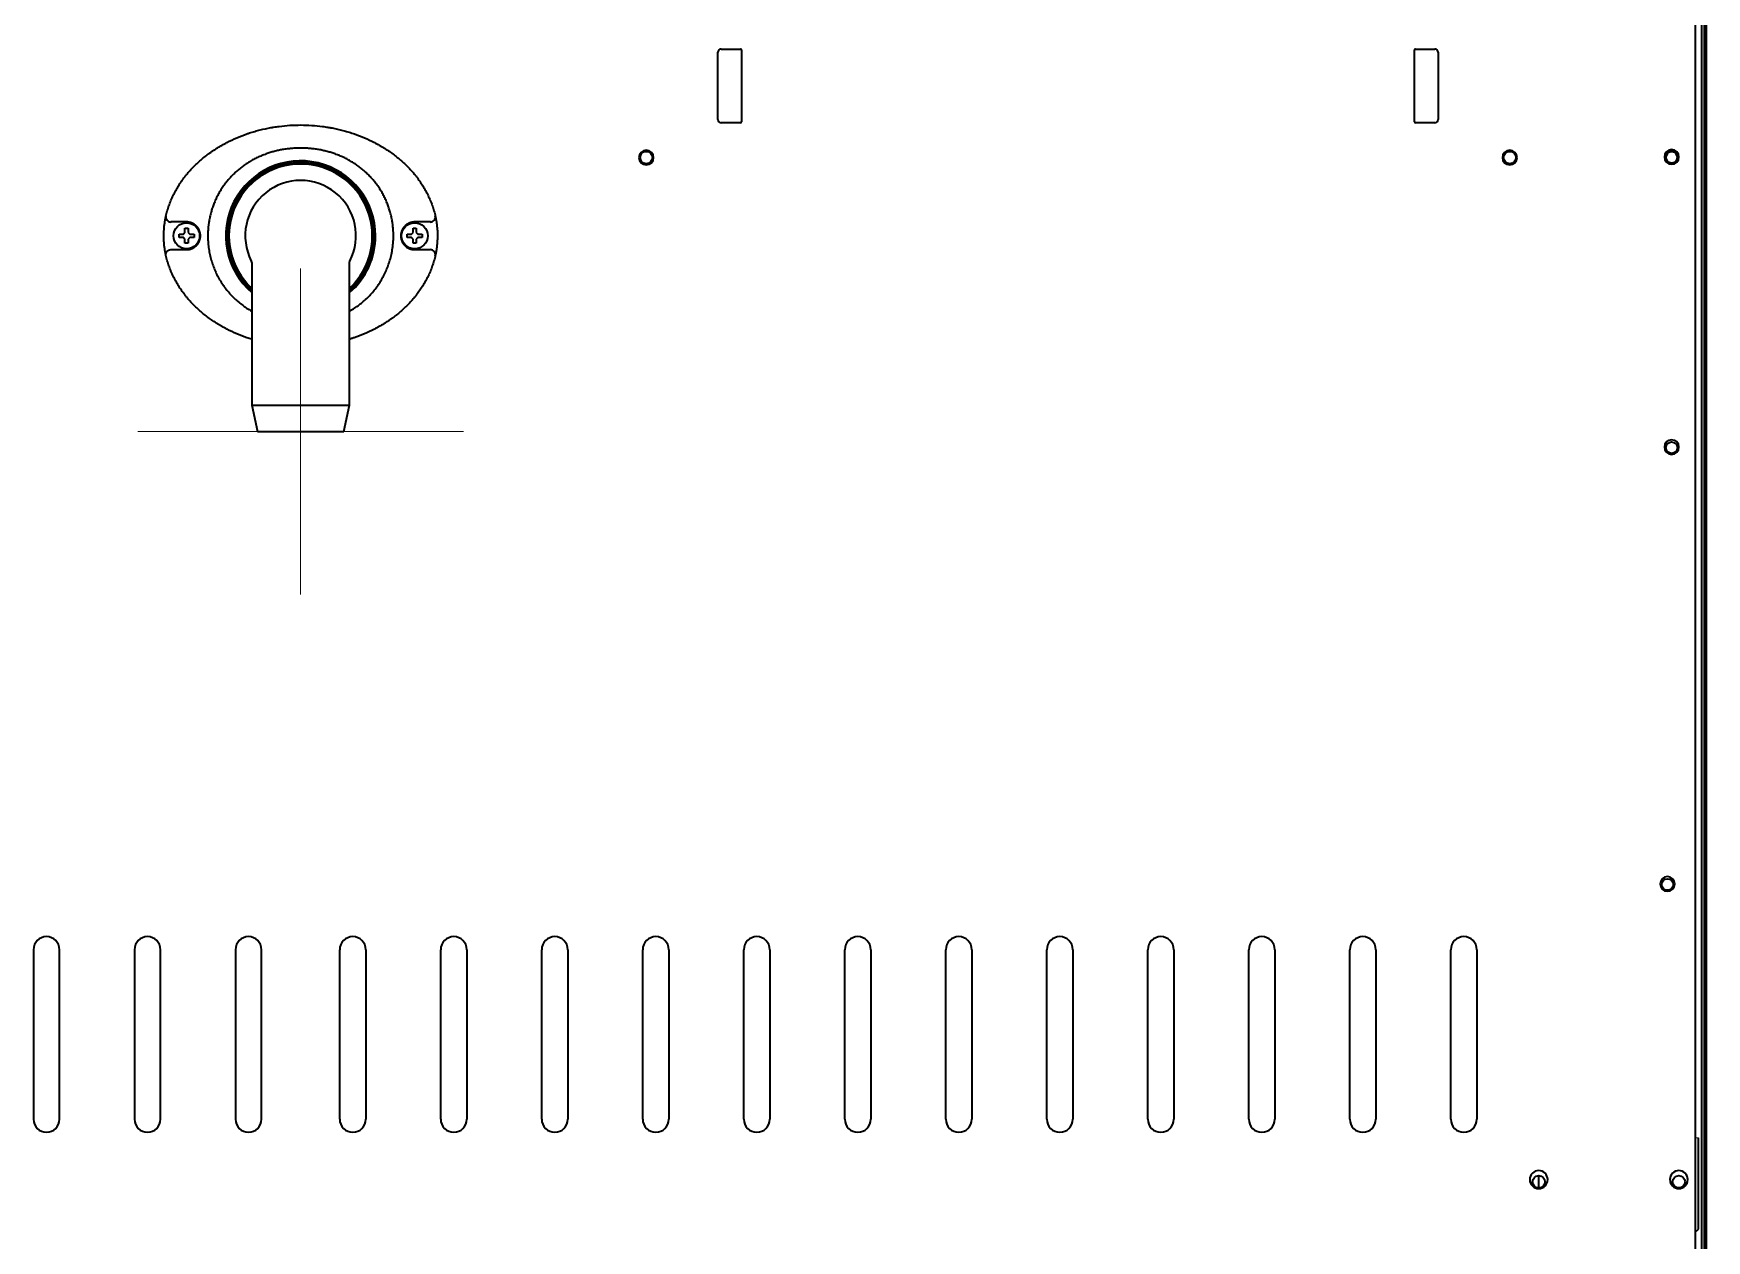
# Model space of a CAD drawing. Extents: x 5997 to 10491, y -672 to 3708.
# Drawn here: x 8721 to 9235, y 2993 to 3364 of the extents above; entities that cross this region are included whole.
import ezdxf

# ---------------------------------------------------------------- set-up
doc = ezdxf.new("R2010")
doc.units = 0
doc.header["$LTSCALE"] = 5
doc.layers.get('0').update_dxf_attribs({"linetype": 'CONTINUOUS', "lineweight": 0})
doc.layers.add('1', color=7, linetype='CONTINUOUS', true_color=0xffffff)

msp = doc.modelspace()

# ---------------------------------------------------------------- linework, layer by layer
at = {"color": 6}
for p, q in [((8803.07, 3291.53), (8803.07, 3191.53)), ((8753.07, 3241.53), (8853.07, 3241.53))]:
    msp.add_line(p, q, dxfattribs=at)
at = {"layer": '1', "color": 7, "linetype": 'Continuous', "lineweight": 35}
for p, q in [((9233.07, 3571.33), (9233.07, 2751.33)), ((9234.57, 2734.53), (9234.57, 3570.53)), ((9233.89, 3567.53), (9233.89, 2737.53)), ((9231.07, 3525.26), (9231.07, 2864.39)), ((8932.17, 3358.83), (8938.07, 3358.83)), ((8938.37, 3358.53), (8938.37, 3336.53)), ((9144.97, 3336.53), (9144.97, 3358.53)), ((9145.27, 3358.83), (9151.17, 3358.83)), ((8931.17, 3337.23), (8931.17, 3357.83)), ((9152.17, 3357.83), (9152.17, 3337.23)), ((8938.07, 3336.23), (8932.17, 3336.23)), ((9151.17, 3336.23), (9145.27, 3336.23)), ((8765.77, 3301.53), (8765.77, 3302.03)), ((8770.37, 3302.03), (8770.37, 3301.53)), ((8835.77, 3301.53), (8835.77, 3302.03)), ((8840.37, 3302.03), (8840.37, 3301.53)), ((8765.77, 3301.03), (8765.77, 3301.53)), ((8770.37, 3301.53), (8770.37, 3301.03)), ((8835.77, 3301.03), (8835.77, 3301.53)), ((8840.37, 3301.53), (8840.37, 3301.03)), ((8787.94, 3293.78), (8788.07, 3293.09)), ((8788.07, 3293.09), (8788.07, 3249.53)), ((8818.07, 3249.53), (8818.07, 3293.16)), ((8818.23, 3293.84), (8818.21, 3293.78)), ((8788.07, 3249.53), (8789.82, 3241.53)), ((8788.07, 3249.53), (8803.07, 3249.53)), ((8803.07, 3249.53), (8818.07, 3249.53)), ((8816.32, 3241.53), (8818.07, 3249.53)), ((8789.82, 3241.53), (8803.07, 3241.53)), ((8803.07, 3241.53), (8816.32, 3241.53)), ((8721.07, 3082.53), (8721.07, 3030.53)), ((8729.07, 3030.53), (8729.07, 3082.53)), ((8752.07, 3082.53), (8752.07, 3030.53)), ((8760.07, 3030.53), (8760.07, 3082.53)), ((8783.07, 3082.53), (8783.07, 3030.53)), ((8791.07, 3030.53), (8791.07, 3082.53)), ((8815.07, 3030.53), (8815.07, 3082.53)), ((8823.07, 3082.53), (8823.07, 3030.53)), ((8846.07, 3030.53), (8846.07, 3082.53)), ((8854.07, 3082.53), (8854.07, 3030.53)), ((8877.07, 3030.53), (8877.07, 3082.53)), ((8885.07, 3082.53), (8885.07, 3030.53)), ((8908.07, 3030.53), (8908.07, 3082.53)), ((8916.07, 3082.53), (8916.07, 3030.53)), ((8939.07, 3030.53), (8939.07, 3082.53)), ((8947.07, 3082.53), (8947.07, 3030.53)), ((8970.07, 3030.53), (8970.07, 3082.53)), ((8978.07, 3082.53), (8978.07, 3030.53)), ((9001.07, 3030.53), (9001.07, 3082.53)), ((9009.07, 3082.53), (9009.07, 3030.53)), ((9032.07, 3030.53), (9032.07, 3082.53)), ((9040.07, 3082.53), (9040.07, 3030.53)), ((9063.07, 3030.53), (9063.07, 3082.53)), ((9071.07, 3082.53), (9071.07, 3030.53)), ((9094.07, 3030.53), (9094.07, 3082.53)), ((9102.07, 3082.53), (9102.07, 3030.53)), ((9125.07, 3030.53), (9125.07, 3082.53)), ((9133.07, 3082.53), (9133.07, 3030.53)), ((9156.07, 3030.53), (9156.07, 3082.53)), ((9164.07, 3082.53), (9164.07, 3030.53)), ((9232.07, 2996.83), (9232.07, 3024.83)), ((9183.07, 3009.43), (9183.07, 3013.24)), ((9231.07, 2995.83), (9232.07, 2996.83))]:
    msp.add_line(p, q, dxfattribs=at)
at = {"layer": '1', "color": 51, "linetype": 'Continuous', "lineweight": 13}
msp.add_line((9231.07, 3024.83), (9232.07, 3024.83), dxfattribs=at)
at = {"layer": '1', "color": 7, "linetype": 'Continuous', "lineweight": 35}
for centre, radius in [((9223.87, 3325.73), 1.88), ((8909.17, 3325.53), 1.88), ((9174.17, 3325.53), 1.88), ((8768.07, 3301.53), 4), ((8838.07, 3301.53), 4), ((9223.87, 3236.53), 1.75), ((9222.57, 3102.53), 1.75), ((9183.07, 3011.33), 1.9), ((9226.07, 3011.33), 1.9)]:
    msp.add_circle(centre, radius, dxfattribs=at)
for centre, radius, start, end in [((8932.17, 3357.83), 1, 90, 180), ((8938.07, 3358.53), 0.3, 0, 90), ((9145.27, 3358.53), 0.3, 90, 180), ((9151.17, 3357.83), 1, 0, 90), ((8932.17, 3337.23), 1, 180, 270), ((8938.07, 3336.53), 0.3, 270, 0), ((9145.27, 3336.53), 0.3, 180, 270), ((9151.17, 3337.23), 1, 270, 0), ((8909.17, 3325.53), 2.25, 0, 180), ((9174.17, 3325.53), 2.25, 0, 180), ((9223.87, 3325.73), 2.25, 90, 270), ((9223.87, 3325.73), 2.25, 270, 90), ((8803.07, 3301.53), 23, 0, 229.2919), ((8803.07, 3301.53), 22.75, 311.2537, 228.7462), ((8803.07, 3301.53), 22.25, 90, 227.6156), ((8803.07, 3301.53), 22, 312.9883, 227.0118), ((8803.07, 3301.53), 22.25, 312.3844, 90), ((8909.17, 3325.53), 2.25, 180, 0), ((9174.17, 3325.53), 2.25, 180, 0), ((9223.87, 3325.53), 1.75, 0, 216.1688), ((9223.87, 3325.53), 1.75, 323.8257, 0), ((8803.07, 3301.53), 17, 332.905, 207.0951), ((8803.07, 3301.53), 23, 310.7025, 0), ((9223.87, 3236.71), 2.25, 90, 270), ((9223.87, 3236.71), 2.25, 270, 90), ((9222.57, 3102.71), 2.25, 90, 270), ((9222.57, 3102.71), 2.25, 270, 90), ((8725.07, 3082.53), 4, 0, 180), ((8756.07, 3082.53), 4, 0, 180), ((8787.07, 3082.53), 4, 0, 180), ((8819.07, 3082.53), 4, 0, 180), ((8850.07, 3082.53), 4, 0, 180), ((8881.07, 3082.53), 4, 0, 180), ((8912.07, 3082.53), 4, 0, 180), ((8943.07, 3082.53), 4, 0, 180), ((8974.07, 3082.53), 4, 0, 180), ((9005.07, 3082.53), 4, 0, 180), ((9036.07, 3082.53), 4, 0, 180), ((9067.07, 3082.53), 4, 0, 180), ((9098.07, 3082.53), 4, 0, 180), ((9129.07, 3082.53), 4, 0, 180), ((9160.07, 3082.53), 4, 0, 180), ((8725.07, 3030.53), 4, 180, 0), ((8756.07, 3030.53), 4, 180, 0), ((8787.07, 3030.53), 4, 180, 0), ((8819.07, 3030.53), 4, 180, 0), ((8850.07, 3030.53), 4, 180, 0), ((8881.07, 3030.53), 4, 180, 0), ((8912.07, 3030.53), 4, 180, 0), ((8943.07, 3030.53), 4, 180, 0), ((8974.07, 3030.53), 4, 180, 0), ((9005.07, 3030.53), 4, 180, 0), ((9036.07, 3030.53), 4, 180, 0), ((9067.07, 3030.53), 4, 180, 0), ((9098.07, 3030.53), 4, 180, 0), ((9129.07, 3030.53), 4, 180, 0), ((9160.07, 3030.53), 4, 180, 0), ((9183.07, 3012.01), 2.75, 0, 180), ((9226.07, 3012.01), 2.75, 0, 180), ((9183.07, 3012.01), 2.75, 180, 0), ((9226.07, 3012.01), 2.75, 180, 0), ((9226.07, 3011.81), 2.25, 231.1368, 308.8574)]:
    msp.add_arc(centre, radius, start, end, dxfattribs=at)
for centre, major_axis, start_param, end_param in [((8763.2, 3307.2), (1.46, -0.32), 3.141593, 4.921712), ((8842.95, 3307.2), (-1.46, -0.32), 1.361474, 3.141593), ((8842.95, 3295.85), (-1.46, 0.32), 3.141593, 4.921712)]:
    msp.add_ellipse(centre, major_axis=major_axis, ratio=0.959106, start_param=start_param, end_param=end_param, dxfattribs=at)
at = {"layer": '1', "color": 7, "linetype": 'Continuous', "lineweight": 35, "extrusion": (0, 0, -1)}
msp.add_ellipse((8763.2, 3295.85), major_axis=(1.46, 0.32), ratio=0.959106, start_param=3.141593, end_param=4.921712, dxfattribs=at)
at = {"layer": '1', "color": 7, "linetype": 'Continuous', "lineweight": 35}
for points, degree, knots in [([(8761.73, 3307.52), (8761.86, 3308.07), (8761.99, 3308.62), (8762.3, 3309.71), (8762.64, 3310.78), (8763.05, 3311.84), (8763.32, 3312.49), (8763.37, 3312.62), (8763.48, 3312.88), (8763.65, 3313.27), (8763.83, 3313.65), (8764.2, 3314.41), (8764.46, 3314.91), (8765, 3315.89), (8765.28, 3316.37), (8765.87, 3317.32), (8766.18, 3317.78), (8766.82, 3318.7), (8767.16, 3319.16), (8767.67, 3319.82), (8767.85, 3320.04), (8768.12, 3320.37), (8768.21, 3320.48), (8768.39, 3320.7), (8768.84, 3321.23), (8769.31, 3321.76), (8770.08, 3322.57), (8770.87, 3323.37), (8772.1, 3324.51), (8772.96, 3325.23), (8773.83, 3325.94), (8774.27, 3326.28), (8774.95, 3326.78), (8775.18, 3326.94), (8775.52, 3327.19), (8775.64, 3327.27), (8775.87, 3327.43), (8775.99, 3327.51), (8776.57, 3327.9), (8777.04, 3328.21), (8778.47, 3329.1), (8779.45, 3329.65), (8781.43, 3330.68), (8782.44, 3331.16), (8784.5, 3332.04), (8785.55, 3332.44), (8786.74, 3332.85), (8786.88, 3332.9), (8787.14, 3332.99), (8787.28, 3333.03), (8787.68, 3333.16), (8787.95, 3333.25), (8788.76, 3333.49), (8789.3, 3333.65), (8790.93, 3334.09), (8792.02, 3334.34), (8793.4, 3334.61), (8793.82, 3334.69), (8794.24, 3334.76), (8794.51, 3334.81), (8794.65, 3334.83), (8795.35, 3334.95), (8795.9, 3335.03), (8797.57, 3335.24), (8798.68, 3335.35), (8800.91, 3335.49), (8802.02, 3335.53), (8804.24, 3335.52), (8805.35, 3335.49), (8807.58, 3335.34), (8808.69, 3335.23), (8810.36, 3335.01), (8810.91, 3334.93), (8811.61, 3334.81), (8811.75, 3334.79), (8812.02, 3334.74), (8812.44, 3334.67), (8812.85, 3334.59), (8814.23, 3334.32), (8815.32, 3334.06), (8816.93, 3333.62), (8817.47, 3333.47), (8818.53, 3333.14), (8819.06, 3332.97), (8820.63, 3332.43), (8821.66, 3332.03), (8823.71, 3331.15), (8824.71, 3330.68), (8826.2, 3329.91), (8826.7, 3329.64), (8827.43, 3329.22), (8827.67, 3329.08), (8828.04, 3328.87), (8828.16, 3328.79), (8828.4, 3328.65), (8829, 3328.28), (8829.59, 3327.9), (8830.52, 3327.27), (8830.98, 3326.94), (8831.87, 3326.28), (8832.32, 3325.94), (8833.18, 3325.23), (8834.04, 3324.51), (8834.86, 3323.76), (8835.66, 3322.98), (8836.06, 3322.58), (8836.83, 3321.76), (8837.2, 3321.34), (8837.66, 3320.81), (8837.75, 3320.7), (8837.94, 3320.48), (8838.21, 3320.16), (8838.47, 3319.83), (8838.99, 3319.16), (8839.32, 3318.71), (8839.96, 3317.79), (8840.27, 3317.32), (8840.86, 3316.37), (8841.14, 3315.89), (8841.69, 3314.91), (8841.94, 3314.42), (8842.43, 3313.41), (8842.66, 3312.89), (8842.93, 3312.24), (8842.99, 3312.11), (8843.09, 3311.85), (8843.14, 3311.72), (8843.29, 3311.32), (8843.39, 3311.05), (8843.67, 3310.25), (8843.84, 3309.71), (8844.15, 3308.62), (8844.29, 3308.08), (8844.41, 3307.52)], 3, [0, 0, 0, 0, 0.015625, 0.015625, 0.03125, 0.046875, 0.046875, 0.050781, 0.050781, 0.054687, 0.0625, 0.0625, 0.078125, 0.078125, 0.09375, 0.09375, 0.109375, 0.109375, 0.125, 0.125, 0.132812, 0.132812, 0.136719, 0.136719, 0.140625, 0.15625, 0.15625, 0.171875, 0.1875, 0.203125, 0.203125, 0.21875, 0.21875, 0.226562, 0.226562, 0.230469, 0.230469, 0.234375, 0.234375, 0.25, 0.25, 0.28125, 0.28125, 0.3125, 0.3125, 0.34375, 0.34375, 0.347656, 0.347656, 0.351562, 0.351562, 0.359375, 0.359375, 0.375, 0.375, 0.40625, 0.40625, 0.414062, 0.417969, 0.417969, 0.421875, 0.421875, 0.4375, 0.4375, 0.46875, 0.46875, 0.5, 0.5, 0.53125, 0.53125, 0.5625, 0.5625, 0.578125, 0.578125, 0.582031, 0.582031, 0.585937, 0.59375, 0.59375, 0.625, 0.625, 0.640625, 0.640625, 0.65625, 0.65625, 0.6875, 0.6875, 0.71875, 0.71875, 0.734375, 0.734375, 0.742187, 0.742187, 0.746094, 0.746094, 0.75, 0.765625, 0.765625, 0.78125, 0.78125, 0.796875, 0.796875, 0.8125, 0.828125, 0.828125, 0.84375, 0.84375, 0.859375, 0.859375, 0.863281, 0.863281, 0.867187, 0.875, 0.875, 0.890625, 0.890625, 0.90625, 0.90625, 0.921875, 0.921875, 0.9375, 0.9375, 0.953125, 0.953125, 0.957031, 0.957031, 0.960937, 0.960937, 0.96875, 0.96875, 0.984375, 0.984375, 1, 1, 1, 1]), ([(8831.56, 3301.53), (8831.56, 3307.13), (8827.1, 3317.32), (8823.01, 3321.06), (8819.03, 3324.7), (8813.75, 3326.61), (8808.67, 3328.44), (8797.48, 3328.44), (8792.4, 3326.61), (8787.12, 3324.71), (8783.14, 3321.06), (8779.05, 3317.33), (8774.59, 3307.13), (8774.59, 3301.53)], 2, [0, 0, 0, 0.125, 0.25, 0.25, 0.375, 0.375, 0.5, 0.625, 0.625, 0.75, 0.75, 0.875, 1, 1, 1]), ([(8761.36, 3305.49), (8761.38, 3305.6), (8761.41, 3305.83), (8761.45, 3306.04), (8761.47, 3306.17), (8761.47, 3306.2), (8761.48, 3306.25), (8761.5, 3306.33), (8761.51, 3306.41), (8761.54, 3306.56), (8761.55, 3306.65), (8761.58, 3306.76), (8761.58, 3306.79), (8761.59, 3306.83), (8761.59, 3306.85), (8761.61, 3306.92), (8761.62, 3307), (8761.64, 3307.08), (8761.65, 3307.13), (8761.65, 3307.15), (8761.66, 3307.19), (8761.67, 3307.2), (8761.68, 3307.29), (8761.7, 3307.35), (8761.71, 3307.42), (8761.72, 3307.44), (8761.72, 3307.48), (8761.73, 3307.49), (8761.73, 3307.51), (8761.73, 3307.51), (8761.73, 3307.52)], 3, [0, 0, 0, 0, 0.125, 0.25, 0.25, 0.28125, 0.28125, 0.3125, 0.375, 0.375, 0.5, 0.5, 0.53125, 0.53125, 0.5625, 0.5625, 0.625, 0.6875, 0.6875, 0.71875, 0.71875, 0.75, 0.75, 0.875, 0.875, 0.9375, 0.9375, 0.96875, 0.96875, 1, 1, 1, 1]), ([(8844.41, 3307.52), (8844.41, 3307.51), (8844.42, 3307.51), (8844.42, 3307.49), (8844.43, 3307.46), (8844.43, 3307.42), (8844.45, 3307.35), (8844.46, 3307.29), (8844.48, 3307.2), (8844.48, 3307.19), (8844.49, 3307.15), (8844.5, 3307.1), (8844.51, 3307.04), (8844.54, 3306.92), (8844.56, 3306.84), (8844.58, 3306.72), (8844.58, 3306.7), (8844.59, 3306.65), (8844.6, 3306.58), (8844.62, 3306.51), (8844.64, 3306.36), (8844.66, 3306.26), (8844.69, 3306.1), (8844.7, 3306.04), (8844.72, 3305.93), (8844.73, 3305.88), (8844.75, 3305.72), (8844.77, 3305.6), (8844.78, 3305.49)], 3, [0, 0, 0, 0, 0.03125, 0.03125, 0.0625, 0.125, 0.125, 0.25, 0.25, 0.28125, 0.28125, 0.3125, 0.375, 0.375, 0.5, 0.5, 0.53125, 0.53125, 0.5625, 0.625, 0.625, 0.75, 0.75, 0.8125, 0.8125, 0.875, 0.875, 1, 1, 1, 1]), ([(8761.07, 3301.53), (8761.07, 3301.55), (8761.07, 3301.57), (8761.07, 3301.61), (8761.07, 3301.67), (8761.07, 3301.82), (8761.08, 3302.11), (8761.09, 3302.69), (8761.14, 3303.51), (8761.2, 3304.17), (8761.27, 3304.83), (8761.31, 3305.16), (8761.36, 3305.49)], 3, [0, 0, 0, 0, 0.015625, 0.015625, 0.03125, 0.0625, 0.125, 0.25, 0.5, 0.75, 0.75, 1, 1, 1, 1]), ([(8763.44, 3305.77), (8763.42, 3305.77), (8763.39, 3305.77), (8763.35, 3305.77), (8763.33, 3305.77), (8763.3, 3305.77), (8763.29, 3305.77), (8763.26, 3305.77), (8763.25, 3305.77), (8763.24, 3305.77), (8763.23, 3305.77), (8763.23, 3305.77), (8763.22, 3305.76), (8763.21, 3305.76), (8763.21, 3305.76), (8763.2, 3305.76), (8763.2, 3305.76), (8763.2, 3305.76), (8763.2, 3305.76), (8763.2, 3305.76)], 3, [0, 0, 0, 0, 0.25, 0.25, 0.5, 0.5, 0.625, 0.625, 0.75, 0.75, 0.8125, 0.8125, 0.875, 0.875, 0.9375, 0.9375, 0.96875, 0.96875, 1, 1, 1, 1]), ([(8765.77, 3302.03), (8765.98, 3302.03), (8766.19, 3302.03), (8766.51, 3302.03), (8766.62, 3302.03), (8766.84, 3302.03), (8766.96, 3302.03), (8767.07, 3302.03)], 3, [0, 0, 0, 0, 0.5, 0.5, 0.75, 0.75, 1, 1, 1, 1]), ([(8771.58, 3303.93), (8771.55, 3303.97), (8771.52, 3304.01), (8771.47, 3304.08), (8771.44, 3304.12), (8771.35, 3304.23), (8771.29, 3304.3), (8771.11, 3304.51), (8770.98, 3304.63), (8770.78, 3304.81), (8770.71, 3304.86), (8770.57, 3304.97), (8770.5, 3305.02), (8770.28, 3305.16), (8770.13, 3305.25), (8769.95, 3305.34), (8769.91, 3305.36), (8769.83, 3305.39), (8769.79, 3305.41), (8769.68, 3305.46), (8769.6, 3305.49), (8769.37, 3305.58), (8769.21, 3305.62), (8768.89, 3305.7), (8768.73, 3305.73), (8768.41, 3305.77), (8768.24, 3305.78), (8768.07, 3305.78)], 3, [0, 0, 0, 0, 0.03125, 0.03125, 0.0625, 0.0625, 0.125, 0.125, 0.25, 0.25, 0.3125, 0.3125, 0.375, 0.375, 0.5, 0.5, 0.53125, 0.53125, 0.5625, 0.5625, 0.625, 0.625, 0.75, 0.75, 0.875, 0.875, 1, 1, 1, 1]), ([(8768.57, 3303.83), (8768.57, 3303.62), (8768.57, 3303.41), (8768.57, 3303.09), (8768.57, 3302.98), (8768.57, 3302.75), (8768.57, 3302.64), (8768.57, 3302.53)], 3, [0, 0, 0, 0, 0.5, 0.5, 0.75, 0.75, 1, 1, 1, 1]), ([(8772.32, 3301.53), (8772.32, 3301.58), (8772.32, 3301.64), (8772.32, 3301.75), (8772.31, 3301.8), (8772.3, 3301.97), (8772.29, 3302.08), (8772.25, 3302.29), (8772.23, 3302.4), (8772.18, 3302.61), (8772.16, 3302.71), (8772.11, 3302.87), (8772.09, 3302.92), (8772.06, 3302.99), (8772.05, 3303.02), (8772.03, 3303.07), (8772.02, 3303.09), (8771.97, 3303.22), (8771.93, 3303.32), (8771.79, 3303.6), (8771.69, 3303.77), (8771.58, 3303.93)], 3, [0, 0, 0, 0, 0.0625, 0.0625, 0.125, 0.125, 0.25, 0.25, 0.375, 0.375, 0.5, 0.5, 0.5625, 0.5625, 0.59375, 0.59375, 0.625, 0.625, 0.75, 0.75, 1, 1, 1, 1]), ([(8834.57, 3303.93), (8834.54, 3303.89), (8834.51, 3303.85), (8834.46, 3303.76), (8834.43, 3303.72), (8834.36, 3303.59), (8834.31, 3303.5), (8834.22, 3303.32), (8834.17, 3303.22), (8834.09, 3303.02), (8834.06, 3302.92), (8834.01, 3302.77), (8833.99, 3302.72), (8833.96, 3302.61), (8833.95, 3302.56), (8833.91, 3302.4), (8833.89, 3302.29), (8833.86, 3302.07), (8833.83, 3301.86), (8833.82, 3301.64), (8833.82, 3301.53)], 3, [0, 0, 0, 0, 0.0625, 0.0625, 0.125, 0.125, 0.25, 0.25, 0.375, 0.375, 0.5, 0.5, 0.5625, 0.5625, 0.625, 0.625, 0.75, 0.75, 0.875, 1, 1, 1, 1]), ([(8838.07, 3305.78), (8837.99, 3305.78), (8837.91, 3305.77), (8837.74, 3305.76), (8837.66, 3305.76), (8837.41, 3305.73), (8837.25, 3305.7), (8836.93, 3305.62), (8836.77, 3305.58), (8836.46, 3305.46), (8836.31, 3305.4), (8836.12, 3305.3), (8836.08, 3305.28), (8836.01, 3305.24), (8835.9, 3305.18), (8835.79, 3305.11), (8835.68, 3305.04), (8835.64, 3305.01), (8835.57, 3304.96), (8835.47, 3304.89), (8835.37, 3304.8), (8835.17, 3304.63), (8835.04, 3304.51), (8834.85, 3304.3), (8834.79, 3304.23), (8834.68, 3304.08), (8834.62, 3304.01), (8834.57, 3303.93)], 3, [0, 0, 0, 0, 0.0625, 0.0625, 0.125, 0.125, 0.25, 0.25, 0.375, 0.375, 0.5, 0.5, 0.53125, 0.53125, 0.5625, 0.625, 0.625, 0.65625, 0.65625, 0.6875, 0.75, 0.75, 0.875, 0.875, 0.9375, 0.9375, 1, 1, 1, 1]), ([(8835.77, 3302.03), (8835.98, 3302.03), (8836.19, 3302.03), (8836.51, 3302.03), (8836.62, 3302.03), (8836.84, 3302.03), (8836.96, 3302.03), (8837.07, 3302.03)], 3, [0, 0, 0, 0, 0.5, 0.5, 0.75, 0.75, 1, 1, 1, 1]), ([(8838.57, 3303.83), (8838.57, 3303.62), (8838.57, 3303.41), (8838.57, 3303.09), (8838.57, 3302.98), (8838.57, 3302.75), (8838.57, 3302.64), (8838.57, 3302.53)], 3, [0, 0, 0, 0, 0.5, 0.5, 0.75, 0.75, 1, 1, 1, 1]), ([(8842.95, 3305.76), (8842.95, 3305.76), (8842.94, 3305.76), (8842.94, 3305.76), (8842.93, 3305.76), (8842.92, 3305.76), (8842.92, 3305.77), (8842.91, 3305.77), (8842.91, 3305.77), (8842.89, 3305.77), (8842.88, 3305.77), (8842.86, 3305.77), (8842.85, 3305.77), (8842.82, 3305.77), (8842.8, 3305.77), (8842.75, 3305.77), (8842.73, 3305.77), (8842.71, 3305.77)], 3, [0, 0, 0, 0, 0.0625, 0.0625, 0.125, 0.125, 0.1875, 0.1875, 0.25, 0.25, 0.375, 0.375, 0.5, 0.5, 0.75, 0.75, 1, 1, 1, 1]), ([(8844.78, 3305.49), (8844.88, 3304.84), (8844.95, 3304.18), (8845.05, 3302.85), (8845.07, 3302.19), (8845.07, 3301.53)], 3, [0, 0, 0, 0, 0.5, 0.5, 1, 1, 1, 1]), ([(8761.36, 3297.56), (8761.27, 3298.22), (8761.19, 3298.88), (8761.13, 3299.7), (8761.12, 3299.87), (8761.1, 3300.2), (8761.1, 3300.37), (8761.08, 3300.86), (8761.07, 3301.19), (8761.07, 3301.53)], 3, [0, 0, 0, 0, 0.5, 0.5, 0.625, 0.625, 0.75, 0.75, 1, 1, 1, 1]), ([(8761.73, 3295.53), (8761.73, 3295.55), (8761.73, 3295.57), (8761.72, 3295.61), (8761.71, 3295.63), (8761.7, 3295.71), (8761.68, 3295.76), (8761.67, 3295.85), (8761.66, 3295.86), (8761.65, 3295.9), (8761.64, 3295.95), (8761.63, 3296.01), (8761.62, 3296.07), (8761.62, 3296.09), (8761.61, 3296.13), (8761.6, 3296.15), (8761.59, 3296.22), (8761.58, 3296.26), (8761.56, 3296.4), (8761.54, 3296.5), (8761.51, 3296.64), (8761.5, 3296.7), (8761.49, 3296.77), (8761.48, 3296.8), (8761.47, 3296.85), (8761.47, 3296.88), (8761.45, 3297.01), (8761.43, 3297.12), (8761.4, 3297.28), (8761.39, 3297.34), (8761.38, 3297.45), (8761.37, 3297.5), (8761.36, 3297.56)], 3, [0, 0, 0, 0, 0.0625, 0.0625, 0.125, 0.125, 0.25, 0.25, 0.28125, 0.28125, 0.3125, 0.375, 0.375, 0.40625, 0.40625, 0.4375, 0.4375, 0.5, 0.5, 0.625, 0.625, 0.6875, 0.6875, 0.71875, 0.71875, 0.75, 0.75, 0.875, 0.875, 0.9375, 0.9375, 1, 1, 1, 1]), ([(8763.2, 3297.3), (8763.2, 3297.29), (8763.2, 3297.29), (8763.21, 3297.29), (8763.21, 3297.29), (8763.22, 3297.29), (8763.23, 3297.29), (8763.23, 3297.29), (8763.24, 3297.29), (8763.25, 3297.28), (8763.26, 3297.28), (8763.29, 3297.28), (8763.3, 3297.28), (8763.33, 3297.28), (8763.35, 3297.28), (8763.39, 3297.28), (8763.42, 3297.28), (8763.44, 3297.28)], 3, [0, 0, 0, 0, 0.0625, 0.0625, 0.125, 0.125, 0.1875, 0.1875, 0.25, 0.25, 0.375, 0.375, 0.5, 0.5, 0.75, 0.75, 1, 1, 1, 1]), ([(8767.57, 3299.23), (8767.57, 3299.43), (8767.57, 3299.64), (8767.57, 3299.96), (8767.57, 3300.07), (8767.57, 3300.3), (8767.57, 3300.41), (8767.57, 3300.53)], 3, [0, 0, 0, 0, 0.5, 0.5, 0.75, 0.75, 1, 1, 1, 1]), ([(8768.07, 3297.28), (8768.16, 3297.28), (8768.24, 3297.28), (8768.41, 3297.29), (8768.49, 3297.3), (8768.73, 3297.32), (8768.9, 3297.35), (8769.22, 3297.43), (8769.37, 3297.48), (8769.68, 3297.59), (8769.84, 3297.66), (8770.02, 3297.75), (8770.06, 3297.77), (8770.14, 3297.81), (8770.25, 3297.87), (8770.36, 3297.94), (8770.47, 3298.01), (8770.5, 3298.04), (8770.57, 3298.09), (8770.68, 3298.17), (8770.78, 3298.25), (8770.98, 3298.42), (8771.11, 3298.55), (8771.29, 3298.75), (8771.35, 3298.82), (8771.47, 3298.97), (8771.53, 3299.05), (8771.58, 3299.13)], 3, [0, 0, 0, 0, 0.0625, 0.0625, 0.125, 0.125, 0.25, 0.25, 0.375, 0.375, 0.5, 0.5, 0.53125, 0.53125, 0.5625, 0.625, 0.625, 0.65625, 0.65625, 0.6875, 0.75, 0.75, 0.875, 0.875, 0.9375, 0.9375, 1, 1, 1, 1]), ([(8770.37, 3301.03), (8770.17, 3301.03), (8769.96, 3301.03), (8769.64, 3301.03), (8769.53, 3301.03), (8769.3, 3301.03), (8769.19, 3301.03), (8769.07, 3301.03)], 3, [0, 0, 0, 0, 0.5, 0.5, 0.75, 0.75, 1, 1, 1, 1]), ([(8771.58, 3299.13), (8771.61, 3299.17), (8771.63, 3299.21), (8771.69, 3299.29), (8771.71, 3299.33), (8771.79, 3299.46), (8771.84, 3299.55), (8771.93, 3299.74), (8771.97, 3299.83), (8772.05, 3300.03), (8772.09, 3300.13), (8772.14, 3300.28), (8772.15, 3300.34), (8772.18, 3300.44), (8772.2, 3300.5), (8772.23, 3300.66), (8772.26, 3300.76), (8772.29, 3300.98), (8772.31, 3301.2), (8772.32, 3301.42), (8772.32, 3301.53)], 3, [0, 0, 0, 0, 0.0625, 0.0625, 0.125, 0.125, 0.25, 0.25, 0.375, 0.375, 0.5, 0.5, 0.5625, 0.5625, 0.625, 0.625, 0.75, 0.75, 0.875, 1, 1, 1, 1]), ([(8774.59, 3301.52), (8774.59, 3301.1), (8774.61, 3300.06), (8774.75, 3298.43), (8775.02, 3296.64), (8775.4, 3294.91), (8775.89, 3293.22), (8776.48, 3291.58), (8777.18, 3289.98), (8777.99, 3288.44), (8778.89, 3286.95), (8779.89, 3285.54), (8780.98, 3284.19), (8782.15, 3282.91), (8783.4, 3281.72), (8784.73, 3280.62), (8786.14, 3279.6), (8787.26, 3278.89), (8787.9, 3278.52), (8788.05, 3278.44)], 3, [0, 0, 0, 0, 0.044831, 0.110517, 0.174341, 0.236973, 0.299121, 0.361181, 0.423203, 0.48514, 0.547038, 0.608955, 0.670902, 0.732897, 0.794969, 0.857121, 0.919399, 0.981998, 1, 1, 1, 1]), ([(8818.1, 3278.44), (8818.37, 3278.59), (8819.13, 3279.03), (8820.35, 3279.83), (8821.73, 3280.87), (8823.04, 3281.99), (8824.28, 3283.2), (8825.43, 3284.49), (8826.5, 3285.86), (8827.47, 3287.29), (8828.35, 3288.79), (8829.13, 3290.35), (8829.81, 3291.96), (8830.39, 3293.64), (8830.87, 3295.4), (8831.25, 3297.29), (8831.5, 3299.34), (8831.56, 3300.78), (8831.56, 3301.53)], 3, [0, 0, 0, 0, 0.033024, 0.095303, 0.157428, 0.2195, 0.281496, 0.34342, 0.405324, 0.467251, 0.529184, 0.591089, 0.653132, 0.715886, 0.780091, 0.84721, 0.920285, 1, 1, 1, 1]), ([(8833.82, 3301.53), (8833.82, 3301.47), (8833.82, 3301.42), (8833.83, 3301.31), (8833.83, 3301.25), (8833.84, 3301.09), (8833.86, 3300.98), (8833.89, 3300.76), (8833.91, 3300.65), (8833.96, 3300.44), (8833.99, 3300.34), (8834.04, 3300.19), (8834.06, 3300.13), (8834.08, 3300.06), (8834.09, 3300.03), (8834.11, 3299.98), (8834.12, 3299.96), (8834.17, 3299.83), (8834.22, 3299.74), (8834.36, 3299.46), (8834.46, 3299.28), (8834.57, 3299.13)], 3, [0, 0, 0, 0, 0.0625, 0.0625, 0.125, 0.125, 0.25, 0.25, 0.375, 0.375, 0.5, 0.5, 0.5625, 0.5625, 0.59375, 0.59375, 0.625, 0.625, 0.75, 0.75, 1, 1, 1, 1]), ([(8834.57, 3299.13), (8834.59, 3299.09), (8834.62, 3299.05), (8834.68, 3298.97), (8834.71, 3298.93), (8834.79, 3298.82), (8834.85, 3298.75), (8835.04, 3298.54), (8835.17, 3298.42), (8835.37, 3298.25), (8835.44, 3298.19), (8835.58, 3298.08), (8835.65, 3298.03), (8835.86, 3297.89), (8836.01, 3297.81), (8836.2, 3297.71), (8836.24, 3297.69), (8836.31, 3297.66), (8836.35, 3297.64), (8836.47, 3297.59), (8836.54, 3297.56), (8836.78, 3297.47), (8836.93, 3297.43), (8837.25, 3297.35), (8837.41, 3297.32), (8837.74, 3297.29), (8837.91, 3297.28), (8838.07, 3297.28)], 3, [0, 0, 0, 0, 0.03125, 0.03125, 0.0625, 0.0625, 0.125, 0.125, 0.25, 0.25, 0.3125, 0.3125, 0.375, 0.375, 0.5, 0.5, 0.53125, 0.53125, 0.5625, 0.5625, 0.625, 0.625, 0.75, 0.75, 0.875, 0.875, 1, 1, 1, 1]), ([(8837.57, 3299.23), (8837.57, 3299.43), (8837.57, 3299.64), (8837.57, 3299.96), (8837.57, 3300.07), (8837.57, 3300.3), (8837.57, 3300.41), (8837.57, 3300.53)], 3, [0, 0, 0, 0, 0.5, 0.5, 0.75, 0.75, 1, 1, 1, 1]), ([(8840.37, 3301.03), (8840.17, 3301.03), (8839.96, 3301.03), (8839.64, 3301.03), (8839.53, 3301.03), (8839.3, 3301.03), (8839.19, 3301.03), (8839.07, 3301.03)], 3, [0, 0, 0, 0, 0.5, 0.5, 0.75, 0.75, 1, 1, 1, 1]), ([(8842.71, 3297.28), (8842.73, 3297.28), (8842.75, 3297.28), (8842.8, 3297.28), (8842.82, 3297.28), (8842.85, 3297.28), (8842.86, 3297.28), (8842.88, 3297.28), (8842.89, 3297.28), (8842.91, 3297.29), (8842.91, 3297.29), (8842.92, 3297.29), (8842.92, 3297.29), (8842.93, 3297.29), (8842.94, 3297.29), (8842.94, 3297.29), (8842.94, 3297.29), (8842.95, 3297.29), (8842.95, 3297.29), (8842.95, 3297.3)], 3, [0, 0, 0, 0, 0.25, 0.25, 0.5, 0.5, 0.625, 0.625, 0.75, 0.75, 0.8125, 0.8125, 0.875, 0.875, 0.9375, 0.9375, 0.96875, 0.96875, 1, 1, 1, 1]), ([(8844.78, 3297.56), (8844.77, 3297.45), (8844.73, 3297.23), (8844.7, 3297.01), (8844.68, 3296.88), (8844.67, 3296.85), (8844.66, 3296.8), (8844.65, 3296.72), (8844.64, 3296.65), (8844.61, 3296.5), (8844.59, 3296.4), (8844.57, 3296.29), (8844.56, 3296.26), (8844.56, 3296.22), (8844.55, 3296.2), (8844.54, 3296.13), (8844.52, 3296.05), (8844.51, 3295.97), (8844.49, 3295.92), (8844.49, 3295.9), (8844.48, 3295.86), (8844.48, 3295.85), (8844.46, 3295.76), (8844.45, 3295.71), (8844.43, 3295.63), (8844.43, 3295.61), (8844.42, 3295.58), (8844.42, 3295.57), (8844.42, 3295.55), (8844.41, 3295.54), (8844.41, 3295.53)], 3, [0, 0, 0, 0, 0.125, 0.25, 0.25, 0.28125, 0.28125, 0.3125, 0.375, 0.375, 0.5, 0.5, 0.53125, 0.53125, 0.5625, 0.5625, 0.625, 0.6875, 0.6875, 0.71875, 0.71875, 0.75, 0.75, 0.875, 0.875, 0.9375, 0.9375, 0.96875, 0.96875, 1, 1, 1, 1]), ([(8845.07, 3301.53), (8845.07, 3301.44), (8845.07, 3301.36), (8845.07, 3301.19), (8845.07, 3300.95), (8845.05, 3300.37), (8845.02, 3299.87), (8844.95, 3298.88), (8844.88, 3298.22), (8844.78, 3297.56)], 3, [0, 0, 0, 0, 0.0625, 0.0625, 0.125, 0.25, 0.5, 0.5, 1, 1, 1, 1]), ([(8788.05, 3269.78), (8787.55, 3269.93), (8787.06, 3270.09), (8785.52, 3270.62), (8784.48, 3271.02), (8782.44, 3271.9), (8781.43, 3272.37), (8779.94, 3273.15), (8779.45, 3273.41), (8778.72, 3273.83), (8778.47, 3273.97), (8778.11, 3274.19), (8777.99, 3274.26), (8777.75, 3274.41), (8777.15, 3274.77), (8776.56, 3275.16), (8775.63, 3275.79), (8775.17, 3276.11), (8774.27, 3276.78), (8773.83, 3277.12), (8772.96, 3277.82), (8772.11, 3278.54), (8771.29, 3279.3), (8770.48, 3280.07), (8770.09, 3280.47), (8769.32, 3281.29), (8768.94, 3281.71), (8768.48, 3282.24), (8768.39, 3282.35), (8768.21, 3282.57), (8767.94, 3282.9), (8767.68, 3283.23), (8767.16, 3283.89), (8766.83, 3284.35), (8766.19, 3285.26), (8765.88, 3285.73), (8765.28, 3286.68), (8765, 3287.16), (8764.46, 3288.14), (8764.2, 3288.63), (8763.72, 3289.65), (8763.48, 3290.16), (8763.21, 3290.81), (8763.16, 3290.94), (8763.06, 3291.2), (8763, 3291.34), (8762.85, 3291.73), (8762.76, 3292), (8762.48, 3292.8), (8762.3, 3293.34), (8762, 3294.43), (8761.86, 3294.98), (8761.73, 3295.53)], 3, [0, 0, 0, 0, 0.040767, 0.040767, 0.12797, 0.12797, 0.215173, 0.215173, 0.258775, 0.258775, 0.280576, 0.280576, 0.291476, 0.291476, 0.302376, 0.345978, 0.345978, 0.389579, 0.389579, 0.433181, 0.433181, 0.476782, 0.520384, 0.520384, 0.563985, 0.563985, 0.607587, 0.607587, 0.618487, 0.618487, 0.629387, 0.651188, 0.651188, 0.69479, 0.69479, 0.738391, 0.738391, 0.781993, 0.781993, 0.825594, 0.825594, 0.869196, 0.869196, 0.880096, 0.880096, 0.890996, 0.890996, 0.912797, 0.912797, 0.956399, 0.956399, 1, 1, 1, 1]), ([(8818.07, 3293.16), (8818.07, 3293.24), (8818.08, 3293.39), (8818.13, 3293.58), (8818.18, 3293.71), (8818.21, 3293.78), (8818.22, 3293.81), (8818.22, 3293.82), (8818.23, 3293.82), (8818.23, 3293.82), (8818.23, 3293.82), (8818.23, 3293.82), (8818.23, 3293.82)], 3, [0, 0, 0, 0, 0.334152, 0.60202, 0.785375, 0.885731, 0.906739, 0.917465, 0.926557, 0.939788, 0.96614, 1, 1, 1, 1]), ([(8844.41, 3295.53), (8844.29, 3294.98), (8844.15, 3294.43), (8843.84, 3293.35), (8843.5, 3292.27), (8843.1, 3291.22), (8842.83, 3290.56), (8842.77, 3290.43), (8842.66, 3290.17), (8842.49, 3289.79), (8842.31, 3289.4), (8841.95, 3288.64), (8841.69, 3288.15), (8841.15, 3287.17), (8840.86, 3286.68), (8840.27, 3285.73), (8839.96, 3285.27), (8839.32, 3284.35), (8838.99, 3283.9), (8838.47, 3283.23), (8838.3, 3283.01), (8838.03, 3282.68), (8837.94, 3282.57), (8837.76, 3282.36), (8837.3, 3281.82), (8836.83, 3281.3), (8836.06, 3280.48), (8835.27, 3279.68), (8834.04, 3278.54), (8833.19, 3277.82), (8832.32, 3277.12), (8831.87, 3276.77), (8831.2, 3276.27), (8830.97, 3276.11), (8830.62, 3275.86), (8830.51, 3275.78), (8830.28, 3275.62), (8830.16, 3275.54), (8829.58, 3275.15), (8829.1, 3274.84), (8827.67, 3273.95), (8826.7, 3273.4), (8824.71, 3272.37), (8823.7, 3271.9), (8821.65, 3271.02), (8820.6, 3270.61), (8819.4, 3270.2), (8819.27, 3270.16), (8819, 3270.07), (8818.87, 3270.02), (8818.51, 3269.91), (8818.3, 3269.84), (8818.08, 3269.77)], 3, [0, 0, 0, 0, 0.043655, 0.043655, 0.08731, 0.130964, 0.130964, 0.141878, 0.141878, 0.152792, 0.174619, 0.174619, 0.218274, 0.218274, 0.261929, 0.261929, 0.305583, 0.305583, 0.349238, 0.349238, 0.371066, 0.371066, 0.381979, 0.381979, 0.392893, 0.436548, 0.436548, 0.480203, 0.523857, 0.567512, 0.567512, 0.611167, 0.611167, 0.632994, 0.632994, 0.643908, 0.643908, 0.654822, 0.654822, 0.698476, 0.698476, 0.785786, 0.785786, 0.873096, 0.873096, 0.960405, 0.960405, 0.971319, 0.971319, 0.982232, 0.982232, 1, 1, 1, 1])]:
    msp.add_open_spline(points, degree=degree, knots=knots, dxfattribs=at)
for points in [[(8763.65, 3305.78), (8763.58, 3305.78), (8763.51, 3305.78), (8763.44, 3305.77)], [(8768.07, 3305.78), (8766.6, 3305.78), (8765.12, 3305.78), (8763.65, 3305.78)], [(8767.07, 3302.03), (8767.1, 3302.05), (8767.14, 3302.1), (8767.22, 3302.17), (8767.29, 3302.24), (8767.36, 3302.31), (8767.43, 3302.38), (8767.5, 3302.45), (8767.55, 3302.5), (8767.57, 3302.53)], [(8767.57, 3302.53), (8767.57, 3302.58), (8767.57, 3302.69), (8767.57, 3302.85), (8767.57, 3303.01), (8767.57, 3303.16), (8767.57, 3303.32), (8767.57, 3303.47), (8767.57, 3303.64), (8767.57, 3303.76), (8767.57, 3303.83)], [(8767.57, 3303.83), (8767.74, 3303.83), (8768.07, 3303.83), (8768.41, 3303.83), (8768.57, 3303.83)], [(8768.57, 3302.53), (8768.6, 3302.5), (8768.65, 3302.45), (8768.72, 3302.38), (8768.8, 3302.3), (8768.87, 3302.23), (8768.93, 3302.16), (8769, 3302.1), (8769.05, 3302.05), (8769.07, 3302.03)], [(8769.07, 3302.03), (8769.13, 3302.03), (8769.24, 3302.03), (8769.4, 3302.03), (8769.56, 3302.03), (8769.71, 3302.03), (8769.86, 3302.03), (8770.02, 3302.03), (8770.19, 3302.03), (8770.31, 3302.03), (8770.37, 3302.03)], [(8837.07, 3302.03), (8837.1, 3302.05), (8837.14, 3302.1), (8837.22, 3302.17), (8837.29, 3302.24), (8837.36, 3302.31), (8837.43, 3302.38), (8837.5, 3302.45), (8837.55, 3302.5), (8837.57, 3302.53)], [(8837.57, 3302.53), (8837.57, 3302.58), (8837.57, 3302.69), (8837.57, 3302.85), (8837.57, 3303.01), (8837.57, 3303.16), (8837.57, 3303.32), (8837.57, 3303.47), (8837.57, 3303.64), (8837.57, 3303.76), (8837.57, 3303.83)], [(8837.57, 3303.83), (8837.74, 3303.83), (8838.07, 3303.83), (8838.41, 3303.83), (8838.57, 3303.83)], [(8842.5, 3305.78), (8841.02, 3305.78), (8839.55, 3305.78), (8838.07, 3305.78)], [(8838.57, 3302.53), (8838.6, 3302.5), (8838.65, 3302.45), (8838.72, 3302.38), (8838.8, 3302.3), (8838.87, 3302.23), (8838.93, 3302.16), (8839, 3302.1), (8839.05, 3302.05), (8839.07, 3302.03)], [(8839.07, 3302.03), (8839.13, 3302.03), (8839.24, 3302.03), (8839.4, 3302.03), (8839.56, 3302.03), (8839.71, 3302.03), (8839.86, 3302.03), (8840.02, 3302.03), (8840.19, 3302.03), (8840.31, 3302.03), (8840.37, 3302.03)], [(8842.71, 3305.77), (8842.64, 3305.78), (8842.57, 3305.78), (8842.5, 3305.78)], [(8763.44, 3297.28), (8763.51, 3297.28), (8763.58, 3297.28), (8763.65, 3297.28)], [(8763.65, 3297.28), (8765.12, 3297.28), (8766.6, 3297.28), (8768.07, 3297.28)], [(8767.07, 3301.03), (8767.02, 3301.03), (8766.91, 3301.03), (8766.75, 3301.03), (8766.59, 3301.03), (8766.43, 3301.03), (8766.28, 3301.03), (8766.13, 3301.03), (8765.96, 3301.03), (8765.84, 3301.03), (8765.77, 3301.03)], [(8767.57, 3300.53), (8767.55, 3300.55), (8767.5, 3300.6), (8767.42, 3300.68), (8767.35, 3300.75), (8767.28, 3300.82), (8767.21, 3300.89), (8767.14, 3300.96), (8767.1, 3301), (8767.07, 3301.03)], [(8768.57, 3299.23), (8768.41, 3299.23), (8768.07, 3299.23), (8767.74, 3299.23), (8767.57, 3299.23)], [(8769.07, 3301.03), (8769.05, 3301), (8769, 3300.95), (8768.93, 3300.88), (8768.86, 3300.81), (8768.79, 3300.74), (8768.72, 3300.67), (8768.64, 3300.6), (8768.6, 3300.55), (8768.57, 3300.53)], [(8768.57, 3300.53), (8768.57, 3300.47), (8768.57, 3300.36), (8768.57, 3300.2), (8768.57, 3300.04), (8768.57, 3299.89), (8768.57, 3299.74), (8768.57, 3299.58), (8768.57, 3299.41), (8768.57, 3299.29), (8768.57, 3299.23)], [(8837.07, 3301.03), (8837.02, 3301.03), (8836.91, 3301.03), (8836.75, 3301.03), (8836.59, 3301.03), (8836.43, 3301.03), (8836.28, 3301.03), (8836.13, 3301.03), (8835.96, 3301.03), (8835.84, 3301.03), (8835.77, 3301.03)], [(8837.57, 3300.53), (8837.55, 3300.55), (8837.5, 3300.6), (8837.42, 3300.68), (8837.35, 3300.75), (8837.28, 3300.82), (8837.21, 3300.89), (8837.14, 3300.96), (8837.1, 3301), (8837.07, 3301.03)], [(8838.57, 3299.23), (8838.41, 3299.23), (8838.07, 3299.23), (8837.74, 3299.23), (8837.57, 3299.23)], [(8838.07, 3297.28), (8839.55, 3297.28), (8841.02, 3297.28), (8842.5, 3297.28)], [(8839.07, 3301.03), (8839.05, 3301), (8839, 3300.95), (8838.93, 3300.88), (8838.86, 3300.81), (8838.79, 3300.74), (8838.72, 3300.67), (8838.64, 3300.6), (8838.6, 3300.55), (8838.57, 3300.53)], [(8838.57, 3300.53), (8838.57, 3300.47), (8838.57, 3300.36), (8838.57, 3300.2), (8838.57, 3300.04), (8838.57, 3299.89), (8838.57, 3299.74), (8838.57, 3299.58), (8838.57, 3299.41), (8838.57, 3299.29), (8838.57, 3299.23)], [(8842.5, 3297.28), (8842.57, 3297.28), (8842.64, 3297.28), (8842.71, 3297.28)]]:
    msp.add_open_spline(points, degree=3, dxfattribs=at)

doc.saveas('drawing.dxf')
